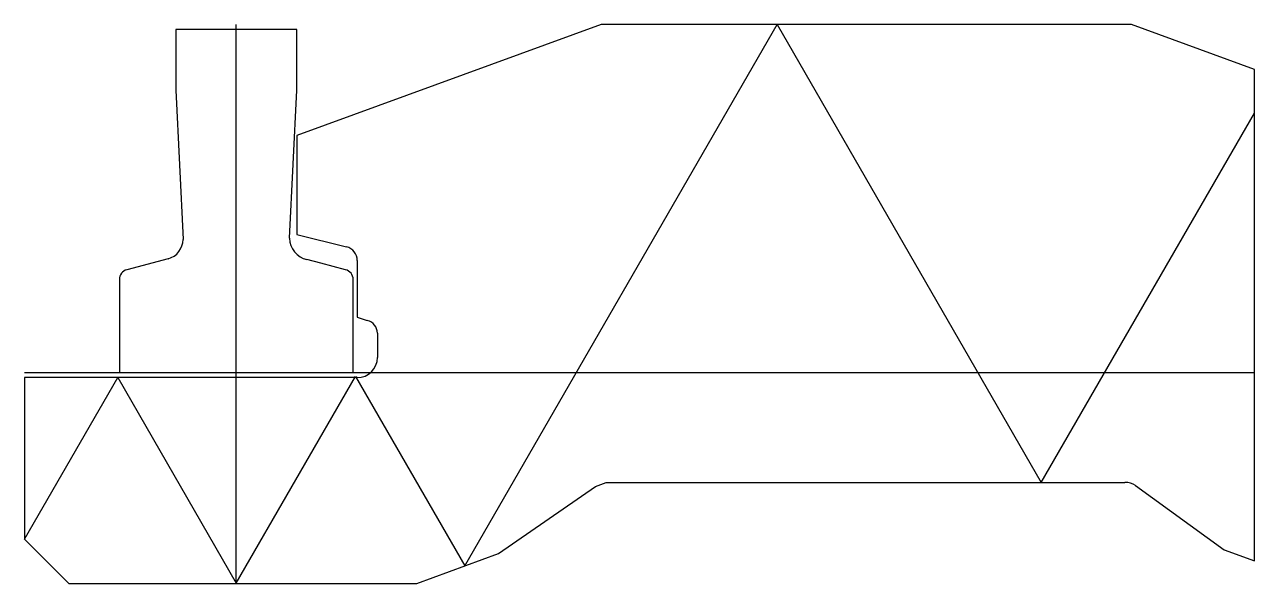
# Model space of a CAD drawing. Extents: x -105 to 505, y -104 to 172.
import ezdxf

# ---------------------------------------------------------------- set-up
doc = ezdxf.new("R2010")
doc.units = 0
doc.layers.get('0').update_dxf_attribs({"linetype": 'CONTINUOUS'})

msp = doc.modelspace()

# ---------------------------------------------------------------- linework, layer by layer
at = {"linetype": 'CONTINUOUS'}
for p, q in [((0, -104.5), (0, 172.5)), ((181, 172.5), (30, 117.5)), ((113.32, -95.83), (268.24, 172.5)), ((444, 172.5), (181, 172.5)), ((268.24, 172.5), (399.3, -54.5)), ((505, 150.28), (444, 172.5)), ((30, 170), (-30, 170)), ((-30, 170), (-30, 140)), ((30, 170), (-30, 170)), ((-30, 170), (-30, 140)), ((30, 140), (30, 170)), ((30, 140), (30, 170)), ((505, -93.39), (505, 150.28)), ((-30, 140), (-26.37, 66.01)), ((-30, 140), (-26.37, 66.01)), ((26.39, 66.58), (30, 140)), ((26.39, 66.58), (30, 140)), ((399.3, -54.5), (505, 128.58)), ((30, 117.5), (30, 68.5)), ((30, 68.5), (54.7, 62.33)), ((-33.82, 56.42), (-54.28, 50.99)), ((-33.82, 56.42), (-54.28, 50.99)), ((41.89, 54.28), (35, 56)), ((41.89, 54.28), (35, 56)), ((60, 55.54), (60, 27.5)), ((54.2, 51.01), (41.89, 54.28)), ((54.2, 51.01), (41.89, 54.28)), ((-58, 46.16), (-58, 0)), ((-58, 46.16), (-58, 0)), ((58, 0), (58, 46.16)), ((58, 0), (58, 46.16)), ((60, 27.5), (65, 25.78)), ((70, 19.58), (70, 7.5)), ((-105, 0), (505, 0)), ((-58, 0), (58, 0)), ((-58, 0), (58, 0)), ((60, -2.5), (-105, -2.5)), ((-105, -2.5), (-105, -82.5)), ((-105, -82.5), (-58.81, -2.5)), ((-58.81, -2.5), (0, -104.37)), ((0, -104.37), (59.13, -1.95)), ((59.13, -1.95), (113.32, -95.83)), ((178.25, -56.4), (183.47, -54.5)), ((183.47, -54.5), (440.75, -54.5)), ((130, -89.75), (178.25, -56.4)), ((446.09, -56.02), (490, -87.93)), ((-105, -82.5), (-83, -104.5)), ((89.51, -104.5), (130, -89.75)), ((490, -87.93), (505, -93.39)), ((-83, -104.5), (89.51, -104.5))]:
    msp.add_line(p, q, dxfattribs=at)
for centre, radius, start, end in [((-36.39, 66.1), 10.02, 284.85906, 359.45719), ((-36.39, 66.1), 10.02, 284.85906, 359.45719), ((37.75, 67.03), 11.37, 182.2792, 255.99817), ((37.75, 67.03), 11.37, 182.2792, 255.99817), ((53, 55.54), 7, 0.00356, 75.94477), ((-53, 46.16), 5, 104.83283, 179.96122), ((-53, 46.16), 5, 104.83283, 179.96122), ((53, 46.16), 5, 0.04429, 76.11348), ((53, 46.16), 5, 0.04429, 76.11348), ((63.66, 19.58), 6.34, 359.97084, 77.79815), ((60, 7.5), 10, 270, 0), ((441.35, -62.54), 8.06, 53.96466, 94.25795)]:
    msp.add_arc(centre, radius, start, end, dxfattribs=at)

doc.saveas('drawing.dxf')
